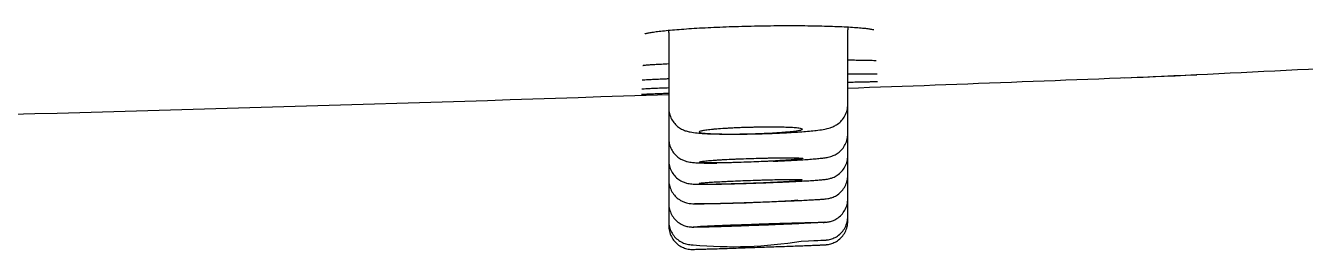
# Model space of a CAD drawing. Header units: millimetres. Extents: x 976 to 9349, y -1578 to 2211.
# Drawn here: x 6060.416 to 6063.13, y 678.285 to 678.76 of the extents above; entities that cross this region are included whole.
import ezdxf

# ---------------------------------------------------------------- set-up
doc = ezdxf.new("R2010")
doc.units = ezdxf.units.MM
doc.layers.add('Wbudowane', color=175, linetype='Continuous')

# ---------------------------------------------------------------- blocks, each defined once
blk = doc.blocks.new('Z$W@#14502')
for p, q in [((48.9848, 161.1065), (48.9848, 160.9467)), ((49.3646, 160.9538), (49.3646, 161.1125)), ((48.9848, 160.9467), (48.9848, 160.8819)), ((49.3646, 160.8917), (49.3646, 160.9538)), ((48.9848, 160.8819), (48.9848, 160.8356)), ((49.3646, 160.8454), (49.3646, 160.8917)), ((48.9848, 160.8356), (48.9848, 160.7936)), ((49.3646, 160.8036), (49.3646, 160.8454)), ((49.3646, 160.7538), (49.3646, 160.8036)), ((48.9848, 160.7936), (48.9848, 160.7438)), ((48.9848, 160.7438), (48.9848, 160.7062)), ((49.3646, 160.716), (49.3646, 160.7538)), ((49.3646, 160.7061), (49.3646, 160.716)), ((48.9848, 160.7062), (48.9848, 160.6962))]:
    blk.add_line(p, q)
for centre, radius, start, end in [((48.8853, 161.1065), 0.0996, 359.994, 2.821), ((49.4642, 161.1125), 0.0996, 176.5901, 180.0062), ((49.4275, 161.1288), 0.018, 240.8245, 243.7612), ((42.5833, 349.2899), 188.4234, 272.062452, 272.287843), ((42.5833, 349.2899), 188.4234, 271.479321, 271.946905), ((49.0411, 163.7564), 3.0129, 269.9718, 274.134), ((49.0463, 161.8279), 1.0847, 269.7737, 271.5701), ((49.1215, 161.5227), 0.8707, 264.4146, 279.5208)]:
    blk.add_arc(centre, radius, start, end)
for points, knots in [([(48.9349, 161.1041), (48.9349, 161.1041), (48.9354, 161.1043), (48.9383, 161.1051), (48.9449, 161.1065), (48.9548, 161.108), (48.9677, 161.1097), (48.9834, 161.1113), (49.0016, 161.1129), (49.0219, 161.1144), (49.0441, 161.1159), (49.068, 161.1172), (49.0931, 161.1183), (49.1194, 161.1193), (49.1463, 161.1201), (49.1735, 161.1207), (49.2008, 161.1211), (49.2279, 161.1213), (49.2543, 161.1213), (49.2798, 161.1211), (49.304, 161.1207), (49.3267, 161.1201), (49.3476, 161.1193), (49.3663, 161.1184), (49.3827, 161.1173), (49.3965, 161.1161), (49.4072, 161.1149), (49.4148, 161.1137), (49.4176, 161.1131), (49.4186, 161.1129)], [0, 0, 0, 0, 0.013058, 0.043011, 0.077652, 0.11476, 0.15297, 0.191675, 0.230666, 0.269801, 0.309037, 0.34823, 0.387567, 0.426823, 0.466114, 0.505398, 0.544651, 0.583901, 0.623171, 0.662414, 0.701543, 0.740763, 0.779859, 0.818841, 0.857631, 0.895969, 0.933541, 0.969321, 1, 1, 1, 1]), ([(48.9301, 161.0368), (48.9301, 161.0368), (48.9312, 161.037), (48.9354, 161.0375), (48.9434, 161.0382), (48.9547, 161.0389), (48.9685, 161.0397), (48.9793, 161.0402), (48.9848, 161.0405)], [0, 0, 0, 0, 0.099906, 0.264334, 0.446027, 0.633968, 0.824175, 1, 1, 1, 1]), ([(49.3646, 161.0483), (49.3695, 161.0483), (49.3801, 161.0483), (49.3945, 161.0481), (49.407, 161.0479), (49.4167, 161.0476), (49.4206, 161.0474), (49.4223, 161.0473)], [0, 0, 0, 0, 0.168422, 0.382179, 0.593792, 0.802307, 1, 1, 1, 1]), ([(49.4223, 161.0473), (49.4224, 161.0473), (49.4226, 161.0472), (49.4228, 161.0472), (49.4231, 161.0472), (49.4234, 161.0472), (49.4236, 161.0472), (49.4238, 161.0471), (49.424, 161.0471), (49.4242, 161.0471), (49.4243, 161.0471), (49.4244, 161.0471), (49.4245, 161.0471), (49.4246, 161.0471), (49.4247, 161.047), (49.4247, 161.047), (49.4247, 161.047), (49.4247, 161.047), (49.4247, 161.047)], [0, 0, 0, 0, 0.046758, 0.123249, 0.198719, 0.272959, 0.34588, 0.417391, 0.487398, 0.555808, 0.622525, 0.687463, 0.750536, 0.811669, 0.870799, 0.927875, 0.982859, 1, 1, 1, 1]), ([(50.8054, 161.0545), (50.6842, 161.047), (50.561, 161.04), (50.3107, 161.0266), (50.1835, 161.0203), (50.0217, 161.0128), (49.987, 161.0112), (49.9524, 161.0096)], [0, 0, 0, 0, 0.4360712, 0.4360712, 0.8792363, 0.8792363, 1, 1, 1, 1]), ([(49.3646, 161.0186), (49.3698, 161.0186), (49.3806, 161.0188), (49.3951, 161.019), (49.4075, 161.019), (49.4174, 161.019), (49.4215, 161.019), (49.4234, 161.0189)], [0, 0, 0, 0, 0.177383, 0.386439, 0.594058, 0.800162, 1, 1, 1, 1]), ([(49.4234, 161.0189), (49.4235, 161.0189), (49.4236, 161.0189), (49.4239, 161.0189), (49.4243, 161.0189), (49.4246, 161.0189), (49.4249, 161.0189), (49.4251, 161.0189), (49.4254, 161.0189), (49.4256, 161.0189), (49.4258, 161.0189), (49.426, 161.0189), (49.4261, 161.0189), (49.4263, 161.0188), (49.4264, 161.0188), (49.4265, 161.0188), (49.4265, 161.0188), (49.4266, 161.0188), (49.4266, 161.0188), (49.4266, 161.0188), (49.4266, 161.0188)], [0, 0, 0, 0, 0.038496, 0.10551, 0.171901, 0.237526, 0.302307, 0.366159, 0.428988, 0.49069, 0.551151, 0.610253, 0.667872, 0.72388, 0.778152, 0.830571, 0.881027, 0.929431, 0.975709, 1, 1, 1, 1]), ([(48.9277, 160.9869), (48.9277, 160.9869), (48.928, 160.987), (48.9301, 160.9872), (48.936, 160.9875), (48.9452, 160.988), (48.9574, 160.9885), (48.9708, 160.9891), (48.9806, 160.9894), (48.9848, 160.9896)], [0, 0, 0, 0, 0.026654, 0.170012, 0.340084, 0.51618, 0.694071, 0.87269, 1, 1, 1, 1]), ([(48.9285, 161.0059), (48.9285, 161.0059), (48.9289, 161.0059), (48.9313, 161.0062), (48.9375, 161.0066), (48.9469, 161.0072), (48.9593, 161.0077), (48.9723, 161.0083), (48.9814, 161.0087), (48.9848, 161.0088)], [0, 0, 0, 0, 0.0380315, 0.1833688, 0.3542031, 0.5320544, 0.7122389, 0.8932961, 1, 1, 1, 1]), ([(49.3646, 161.0013), (49.3699, 161.0014), (49.3808, 161.0016), (49.3954, 161.002), (49.408, 161.0022), (49.4178, 161.0024), (49.422, 161.0024), (49.4239, 161.0024)], [0, 0, 0, 0, 0.178492, 0.388711, 0.597736, 0.80593, 1, 1, 1, 1]), ([(49.4239, 161.0024), (49.424, 161.0024), (49.4242, 161.0024), (49.4245, 161.0024), (49.4249, 161.0024), (49.4252, 161.0024), (49.4255, 161.0024), (49.4258, 161.0024), (49.4261, 161.0024), (49.4263, 161.0024), (49.4266, 161.0024), (49.4268, 161.0024), (49.427, 161.0024), (49.4271, 161.0024), (49.4273, 161.0024), (49.4274, 161.0024), (49.4275, 161.0024), (49.4276, 161.0024), (49.4276, 161.0024), (49.4276, 161.0024), (49.4276, 161.0024), (49.4276, 161.0024), (49.4276, 161.0024)], [0, 0, 0, 0, 0.03442, 0.096249, 0.157662, 0.218564, 0.278897, 0.338596, 0.397581, 0.455762, 0.513036, 0.569286, 0.62438, 0.678174, 0.730514, 0.781237, 0.830183, 0.877194, 0.922128, 0.960455, 0.996803, 1, 1, 1, 1]), ([(48.9268, 160.9755), (48.9268, 160.9755), (48.9271, 160.9755), (48.929, 160.9757), (48.9347, 160.9759), (48.9437, 160.9763), (48.9556, 160.9768), (48.9694, 160.9774), (48.9798, 160.9778), (48.9848, 160.978)], [0, 0, 0, 0, 0.020409, 0.162954, 0.331921, 0.504934, 0.67934, 0.854266, 1, 1, 1, 1]), ([(48.9848, 160.9467), (48.9849, 160.9422), (48.9859, 160.9346), (48.9903, 160.9227), (48.9971, 160.913), (49.0055, 160.9053), (49.0143, 160.9003), (49.0229, 160.897), (49.0328, 160.8948), (49.0437, 160.8934), (49.0588, 160.8922), (49.0746, 160.8915), (49.0918, 160.8911), (49.1104, 160.8908), (49.1303, 160.8908), (49.1511, 160.8911), (49.1723, 160.8915), (49.1936, 160.8921), (49.2145, 160.8929), (49.2347, 160.8939), (49.2538, 160.895), (49.2715, 160.8963), (49.2875, 160.8977), (49.3026, 160.8993), (49.3151, 160.9013), (49.3248, 160.9035), (49.3343, 160.907), (49.3433, 160.912), (49.352, 160.9197), (49.3591, 160.9296), (49.3636, 160.9418), (49.3646, 160.9494), (49.3646, 160.9538)], [0, 0, 0, 0, 0.022898, 0.045594, 0.06817, 0.089935, 0.110208, 0.130766, 0.158536, 0.213258, 0.258386, 0.299487, 0.339291, 0.37852, 0.417477, 0.456177, 0.494891, 0.533549, 0.572287, 0.611127, 0.650219, 0.689741, 0.730083, 0.771898, 0.823096, 0.86453, 0.88758, 0.908407, 0.930775, 0.954215, 0.977662, 1, 1, 1, 1]), ([(49.0496, 160.8956), (49.0497, 160.8961), (49.0505, 160.8965), (49.0528, 160.8972), (49.0537, 160.8975), (49.0558, 160.898), (49.0571, 160.8982), (49.0613, 160.8989), (49.0648, 160.8994), (49.0708, 160.9001), (49.073, 160.9004), (49.0776, 160.9009), (49.0801, 160.9011), (49.0877, 160.9018), (49.0933, 160.9022), (49.1023, 160.9028), (49.1054, 160.903), (49.1118, 160.9034), (49.1182, 160.9037), (49.125, 160.904), (49.1318, 160.9043), (49.1354, 160.9045), (49.146, 160.9049), (49.1531, 160.9051), (49.1638, 160.9053), (49.1674, 160.9054), (49.1745, 160.9056), (49.1781, 160.9056), (49.1886, 160.9057), (49.1954, 160.9058), (49.2053, 160.9058), (49.2086, 160.9057), (49.2149, 160.9057), (49.2179, 160.9056), (49.2267, 160.9055), (49.2322, 160.9053), (49.2423, 160.905), (49.2467, 160.9047), (49.2526, 160.9043), (49.2544, 160.9042), (49.2577, 160.9039), (49.2592, 160.9037), (49.2632, 160.9032), (49.2652, 160.9028), (49.2678, 160.902), (49.2684, 160.9016), (49.2682, 160.9007), (49.2674, 160.9002), (49.2652, 160.8995), (49.2643, 160.8993), (49.2621, 160.8988), (49.2597, 160.8984), (49.2565, 160.8979), (49.2531, 160.8974), (49.2512, 160.8972), (49.2451, 160.8965), (49.2405, 160.896), (49.2329, 160.8954), (49.2302, 160.8952), (49.2246, 160.8947), (49.2217, 160.8945), (49.2127, 160.8939), (49.2064, 160.8936), (49.1964, 160.8931), (49.193, 160.8929), (49.1861, 160.8926), (49.1826, 160.8924), (49.1721, 160.892), (49.165, 160.8918), (49.1542, 160.8915), (49.1506, 160.8915), (49.1435, 160.8913), (49.1364, 160.8912), (49.1295, 160.8911), (49.1227, 160.8911), (49.1193, 160.891), (49.1093, 160.891), (49.1031, 160.8911), (49.0913, 160.8913), (49.0857, 160.8914), (49.0757, 160.8918), (49.0713, 160.892), (49.0654, 160.8924), (49.0636, 160.8925), (49.0603, 160.8928), (49.0588, 160.893), (49.0548, 160.8935), (49.0528, 160.8939), (49.0502, 160.8947), (49.0496, 160.8951), (49.0496, 160.8956)], [0, 0, 0, 0, 0.03125, 0.03125, 0.046875, 0.046875, 0.0625, 0.0625, 0.09375, 0.09375, 0.109375, 0.109375, 0.125, 0.125, 0.15625, 0.15625, 0.171875, 0.171875, 0.1875, 0.203125, 0.203125, 0.21875, 0.21875, 0.25, 0.25, 0.265625, 0.265625, 0.28125, 0.28125, 0.3125, 0.3125, 0.328125, 0.328125, 0.34375, 0.34375, 0.375, 0.375, 0.40625, 0.40625, 0.421875, 0.421875, 0.4375, 0.4375, 0.46875, 0.46875, 0.5, 0.5, 0.53125, 0.53125, 0.546875, 0.546875, 0.5625, 0.578125, 0.578125, 0.59375, 0.59375, 0.625, 0.625, 0.640625, 0.640625, 0.65625, 0.65625, 0.6875, 0.6875, 0.703125, 0.703125, 0.71875, 0.71875, 0.75, 0.75, 0.765625, 0.765625, 0.78125, 0.796875, 0.796875, 0.8125, 0.8125, 0.84375, 0.84375, 0.875, 0.875, 0.90625, 0.90625, 0.921875, 0.921875, 0.9375, 0.9375, 0.96875, 0.96875, 1, 1, 1, 1]), ([(48.9848, 160.8819), (48.9848, 160.878), (48.9856, 160.8713), (48.9891, 160.8606), (48.9948, 160.8513), (49.0021, 160.8435), (49.0101, 160.838), (49.0177, 160.8344), (49.0246, 160.8324), (49.0319, 160.8311), (49.0396, 160.8304), (49.05, 160.8298), (49.0626, 160.8295), (49.0707, 160.8294), (49.0757, 160.8294)], [0, 0, 0, 0, 0.063433, 0.130212, 0.196346, 0.260713, 0.321894, 0.375828, 0.426775, 0.490374, 0.62678, 0.766612, 0.888898, 1, 1, 1, 1]), ([(49.2061, 160.8331), (49.2062, 160.8332), (49.213, 160.8335), (49.2261, 160.8341), (49.2446, 160.8351), (49.2619, 160.8361), (49.2775, 160.8371), (49.2915, 160.8382), (49.3039, 160.8393), (49.3141, 160.8404), (49.321, 160.8415), (49.3283, 160.8432), (49.3359, 160.8461), (49.3446, 160.8511), (49.353, 160.8589), (49.3597, 160.8688), (49.3637, 160.8804), (49.3646, 160.8876), (49.3646, 160.8917)], [0, 0, 0, 0, 0.001985, 0.08348, 0.165036, 0.247062, 0.329505, 0.413085, 0.499488, 0.597634, 0.687994, 0.729171, 0.765637, 0.807715, 0.856112, 0.905571, 0.954641, 1, 1, 1, 1]), ([(48.9848, 160.8356), (48.9849, 160.8312), (48.9858, 160.8238), (48.9902, 160.8119), (48.997, 160.8022), (49.0057, 160.7944), (49.0146, 160.7895), (49.0227, 160.7868), (49.0293, 160.7856), (49.0358, 160.785), (49.0433, 160.7847), (49.0552, 160.7846), (49.0684, 160.7847), (49.0836, 160.7848), (49.1006, 160.7851), (49.1192, 160.7855), (49.1389, 160.7861), (49.1594, 160.7867), (49.1803, 160.7874), (49.2011, 160.7882), (49.2213, 160.789), (49.2407, 160.7899), (49.2587, 160.7908), (49.2751, 160.7917), (49.2895, 160.7925), (49.302, 160.7934), (49.3126, 160.7944), (49.319, 160.7951), (49.3259, 160.7964), (49.3336, 160.7988), (49.3426, 160.8034), (49.3517, 160.8111), (49.359, 160.8212), (49.3636, 160.8333), (49.3646, 160.8409), (49.3646, 160.8454)], [0, 0, 0, 0, 0.021534, 0.043278, 0.064771, 0.085778, 0.105055, 0.120122, 0.13475, 0.157274, 0.207436, 0.248032, 0.286377, 0.323957, 0.361302, 0.398423, 0.435501, 0.472564, 0.509596, 0.546658, 0.583678, 0.620845, 0.65804, 0.695496, 0.733206, 0.771811, 0.81368, 0.858748, 0.877119, 0.892516, 0.911148, 0.933131, 0.955743, 0.978133, 1, 1, 1, 1]), ([(49.0825, 160.8297), (49.0774, 160.8298), (49.0729, 160.8298), (49.0669, 160.83), (49.0651, 160.83), (49.0617, 160.8302), (49.0601, 160.8303), (49.056, 160.8305), (49.054, 160.8307), (49.0519, 160.831), (49.0513, 160.8312), (49.0506, 160.8314), (49.0505, 160.8316), (49.0505, 160.832), (49.0512, 160.8323), (49.0533, 160.8327), (49.0541, 160.8329), (49.0562, 160.8332), (49.0586, 160.8336), (49.0617, 160.8339), (49.065, 160.8343), (49.0669, 160.8344), (49.0729, 160.835), (49.0774, 160.8353), (49.085, 160.8359), (49.0876, 160.836), (49.0932, 160.8364), (49.0961, 160.8366), (49.105, 160.8371), (49.1112, 160.8374), (49.1212, 160.8379), (49.1246, 160.838), (49.1314, 160.8383), (49.1349, 160.8385), (49.1454, 160.8389), (49.1525, 160.8391), (49.1669, 160.8396), (49.174, 160.8398), (49.1845, 160.84), (49.188, 160.8401), (49.1948, 160.8402), (49.1983, 160.8403), (49.2082, 160.8404), (49.2145, 160.8405), (49.2264, 160.8406), (49.232, 160.8406), (49.2371, 160.8405)], [0, 0, 0, 0, 0.0625, 0.0625, 0.09375, 0.09375, 0.125, 0.125, 0.1875, 0.1875, 0.21875, 0.21875, 0.25, 0.25, 0.3125, 0.3125, 0.34375, 0.34375, 0.375, 0.40625, 0.40625, 0.4375, 0.4375, 0.5, 0.5, 0.53125, 0.53125, 0.5625, 0.5625, 0.625, 0.625, 0.65625, 0.65625, 0.6875, 0.6875, 0.75, 0.75, 0.8125, 0.8125, 0.84375, 0.84375, 0.875, 0.875, 0.9375, 0.9375, 1, 1, 1, 1]), ([(49.2371, 160.8405), (49.2422, 160.8406), (49.2468, 160.8406), (49.2527, 160.8405), (49.2545, 160.8405), (49.2579, 160.8404), (49.2595, 160.8404), (49.2636, 160.8402), (49.2657, 160.8401), (49.2677, 160.8399), (49.2683, 160.8398), (49.269, 160.8396), (49.2692, 160.8395), (49.2691, 160.8391), (49.2685, 160.8389), (49.2664, 160.8385), (49.2655, 160.8383), (49.2634, 160.838), (49.261, 160.8377), (49.2579, 160.8374), (49.2546, 160.8371), (49.2527, 160.8369), (49.2467, 160.8364), (49.2422, 160.8361), (49.2346, 160.8355), (49.232, 160.8353), (49.2264, 160.835), (49.2235, 160.8348), (49.2146, 160.8343), (49.2084, 160.8339), (49.1984, 160.8334), (49.195, 160.8332), (49.1882, 160.8329), (49.1847, 160.8327), (49.1742, 160.8323), (49.1671, 160.832), (49.1527, 160.8314), (49.1456, 160.8312), (49.1351, 160.8308), (49.1316, 160.8307), (49.1248, 160.8305), (49.1214, 160.8304), (49.1114, 160.8302), (49.1051, 160.83), (49.0932, 160.8298), (49.0876, 160.8298), (49.0825, 160.8297)], [0, 0, 0, 0, 0.0625, 0.0625, 0.09375, 0.09375, 0.125, 0.125, 0.1875, 0.1875, 0.21875, 0.21875, 0.25, 0.25, 0.3125, 0.3125, 0.34375, 0.34375, 0.375, 0.40625, 0.40625, 0.4375, 0.4375, 0.5, 0.5, 0.53125, 0.53125, 0.5625, 0.5625, 0.625, 0.625, 0.65625, 0.65625, 0.6875, 0.6875, 0.75, 0.75, 0.8125, 0.8125, 0.84375, 0.84375, 0.875, 0.875, 0.9375, 0.9375, 1, 1, 1, 1]), ([(49.1793, 160.7468), (49.1864, 160.747), (49.1986, 160.7475), (49.2188, 160.7483), (49.2374, 160.7491), (49.2553, 160.7498), (49.2714, 160.7506), (49.2858, 160.7513), (49.298, 160.752), (49.3085, 160.7527), (49.3157, 160.7533), (49.3202, 160.7538), (49.3263, 160.7548), (49.3343, 160.7573), (49.3434, 160.7622), (49.3524, 160.7702), (49.3594, 160.7803), (49.3637, 160.7921), (49.3646, 160.7994), (49.3646, 160.8036)], [0, 0, 0, 0, 0.069733, 0.142336, 0.214932, 0.287549, 0.360502, 0.433718, 0.50771, 0.583785, 0.674527, 0.731184, 0.758223, 0.786731, 0.82593, 0.870269, 0.914669, 0.958536, 1, 1, 1, 1]), ([(48.9848, 160.7936), (48.9848, 160.7894), (48.9858, 160.7822), (48.9897, 160.7708), (48.9963, 160.7611), (49.0046, 160.7531), (49.0138, 160.7479), (49.022, 160.745), (49.0287, 160.7438), (49.0343, 160.7433), (49.039, 160.7432), (49.047, 160.7432), (49.0537, 160.7432), (49.0569, 160.7433)], [0, 0, 0, 0, 0.079489, 0.162329, 0.244282, 0.32491, 0.401717, 0.464576, 0.512443, 0.568547, 0.715427, 0.877841, 1, 1, 1, 1]), ([(49.1584, 160.7921), (49.1656, 160.7923), (49.1727, 160.7926), (49.1832, 160.7929), (49.1866, 160.793), (49.1935, 160.7932), (49.1969, 160.7933), (49.2069, 160.7935), (49.2132, 160.7937), (49.2221, 160.7939), (49.225, 160.7939), (49.2306, 160.794), (49.2332, 160.794), (49.2408, 160.7941), (49.2454, 160.7941), (49.2514, 160.7942), (49.2533, 160.7941), (49.2567, 160.7941), (49.2597, 160.7941), (49.2621, 160.794), (49.2642, 160.7939), (49.2651, 160.7939), (49.2673, 160.7937), (49.268, 160.7936), (49.268, 160.7933), (49.2678, 160.7932), (49.2672, 160.793), (49.2666, 160.7929), (49.2646, 160.7926), (49.2625, 160.7924), (49.2584, 160.792), (49.2569, 160.7919), (49.2535, 160.7916), (49.2517, 160.7915), (49.2458, 160.7911), (49.2413, 160.7908), (49.2311, 160.7902), (49.2256, 160.7899), (49.2167, 160.7894), (49.2137, 160.7893), (49.2074, 160.789), (49.2041, 160.7888), (49.1942, 160.7884), (49.1874, 160.7881), (49.1734, 160.7876), (49.1661, 160.7873), (49.1519, 160.7868), (49.1448, 160.7866), (49.1342, 160.7862), (49.1307, 160.7861), (49.1238, 160.7859), (49.1171, 160.7858), (49.1106, 160.7856), (49.1043, 160.7855), (49.1012, 160.7854), (49.0922, 160.7852), (49.0867, 160.7851), (49.0791, 160.785), (49.0767, 160.785), (49.0721, 160.785), (49.0699, 160.785), (49.0639, 160.785), (49.0606, 160.785), (49.0564, 160.7851), (49.0552, 160.7851), (49.0531, 160.7852), (49.0522, 160.7853), (49.0501, 160.7854), (49.0493, 160.7856), (49.0493, 160.7858), (49.0495, 160.7859), (49.0501, 160.7861), (49.0512, 160.7863), (49.0529, 160.7865), (49.0549, 160.7868), (49.0561, 160.7869), (49.0602, 160.7872), (49.0636, 160.7875), (49.0715, 160.7881), (49.0761, 160.7884), (49.0861, 160.7889), (49.0916, 160.7892), (49.1005, 160.7897), (49.1036, 160.7898), (49.1099, 160.7901), (49.1132, 160.7903), (49.123, 160.7907), (49.1299, 160.791), (49.144, 160.7916), (49.1511, 160.7918), (49.1584, 160.7921)], [0, 0, 0, 0, 0.03125, 0.03125, 0.046875, 0.046875, 0.0625, 0.0625, 0.09375, 0.09375, 0.109375, 0.109375, 0.125, 0.125, 0.15625, 0.15625, 0.171875, 0.171875, 0.1875, 0.203125, 0.203125, 0.21875, 0.21875, 0.25, 0.25, 0.265625, 0.265625, 0.28125, 0.28125, 0.3125, 0.3125, 0.328125, 0.328125, 0.34375, 0.34375, 0.375, 0.375, 0.40625, 0.40625, 0.421875, 0.421875, 0.4375, 0.4375, 0.46875, 0.46875, 0.5, 0.5, 0.53125, 0.53125, 0.546875, 0.546875, 0.5625, 0.578125, 0.578125, 0.59375, 0.59375, 0.625, 0.625, 0.640625, 0.640625, 0.65625, 0.65625, 0.6875, 0.6875, 0.703125, 0.703125, 0.71875, 0.71875, 0.75, 0.75, 0.765625, 0.765625, 0.78125, 0.796875, 0.796875, 0.8125, 0.8125, 0.84375, 0.84375, 0.875, 0.875, 0.90625, 0.90625, 0.921875, 0.921875, 0.9375, 0.9375, 0.96875, 0.96875, 1, 1, 1, 1]), ([(48.9848, 160.7438), (48.9849, 160.7394), (48.9858, 160.7319), (48.9903, 160.72), (48.9973, 160.7102), (49.0062, 160.7022), (49.0159, 160.6972), (49.0244, 160.6947), (49.031, 160.6939), (49.035, 160.6937), (49.0368, 160.6937), (49.0383, 160.6937)], [0, 0, 0, 0, 0.123426, 0.246824, 0.368845, 0.488939, 0.604436, 0.697213, 0.758369, 0.829866, 1, 1, 1, 1]), ([(49.0598, 160.7433), (49.0634, 160.7434), (49.0716, 160.7435), (49.086, 160.7439), (49.1025, 160.7443), (49.1208, 160.7448), (49.1396, 160.7454), (49.16, 160.7461), (49.1721, 160.7465), (49.1793, 160.7468)], [0, 0, 0, 0, 0.134434, 0.280527, 0.425836, 0.570746, 0.715718, 0.860505, 1, 1, 1, 1]), ([(49.3127, 160.7035), (49.3142, 160.7036), (49.3167, 160.7037), (49.3191, 160.7039), (49.3248, 160.7047), (49.333, 160.707), (49.3421, 160.7115), (49.3515, 160.7194), (49.3589, 160.7294), (49.3636, 160.7417), (49.3646, 160.7493), (49.3646, 160.7538)], [0, 0, 0, 0, 0.141122, 0.272074, 0.332764, 0.409365, 0.514668, 0.63402, 0.757989, 0.880258, 1, 1, 1, 1]), ([(49.2655, 160.664), (49.3129, 160.6658), (49.3119, 160.6658), (49.3177, 160.6661), (49.3181, 160.6661), (49.3189, 160.6662), (49.3253, 160.667), (49.3335, 160.6694), (49.3432, 160.6744), (49.3523, 160.6825), (49.3594, 160.6926), (49.3637, 160.7044), (49.3646, 160.7118), (49.3646, 160.716)], [0, 0, 0, 0, 0.841809, 0.841809, 0.841809, 0.853459, 0.862925, 0.881339, 0.903781, 0.927898, 0.952611, 0.976993, 1, 1, 1, 1]), ([(48.9848, 160.7062), (48.9848, 160.7018), (48.9858, 160.6945), (48.99, 160.6827), (48.997, 160.6729), (49.0057, 160.6649), (49.016, 160.6595), (49.0247, 160.6569), (49.0322, 160.6562), (49.0353, 160.6562), (49.0362, 160.6562), (49.0367, 160.6562)], [0, 0, 0, 0, 0.131598, 0.267094, 0.401103, 0.533165, 0.662034, 0.779251, 0.845162, 0.894582, 1, 1, 1, 1]), ([(48.9848, 160.6962), (48.9848, 160.692), (48.9858, 160.6847), (48.9899, 160.673), (48.9967, 160.6633), (49.0053, 160.6552), (49.0155, 160.6498), (49.0241, 160.6471), (49.0317, 160.6463), (49.036, 160.6462), (49.0371, 160.6463), (49.0418, 160.6464), (49.0495, 160.6466), (49.0599, 160.6469), (49.0726, 160.6473), (49.0875, 160.6478), (49.1044, 160.6483), (49.1226, 160.649), (49.1422, 160.6496), (49.1621, 160.6503), (49.1831, 160.6511), (49.1954, 160.6515), (49.2026, 160.6517)], [0, 0, 0, 0, 0.03655, 0.074206, 0.111456, 0.148177, 0.184049, 0.217104, 0.236524, 0.24985, 0.290154, 0.361338, 0.426206, 0.490423, 0.554356, 0.618188, 0.682178, 0.746019, 0.80979, 0.873644, 0.937468, 1, 1, 1, 1]), ([(49.1604, 160.6992), (49.1513, 160.6989), (49.1333, 160.6982), (49.108, 160.6973), (49.0852, 160.6964), (49.0661, 160.6955), (49.0511, 160.6948), (49.0411, 160.6943), (49.0361, 160.6939), (49.0366, 160.6937), (49.0424, 160.6937), (49.0535, 160.6939), (49.0691, 160.6943), (49.089, 160.6948), (49.1122, 160.6956), (49.1378, 160.6964), (49.165, 160.6973), (49.1926, 160.6983), (49.2196, 160.6994), (49.2449, 160.7004), (49.2677, 160.7013), (49.2868, 160.7021), (49.3019, 160.7029), (49.3119, 160.7034), (49.3169, 160.7038), (49.3164, 160.7039), (49.3106, 160.7039), (49.2996, 160.7037), (49.2839, 160.7033), (49.264, 160.7027), (49.2409, 160.702), (49.2152, 160.7011), (49.188, 160.7002), (49.1695, 160.6996), (49.1604, 160.6992)], [0, 0, 0, 0, 0.031268, 0.062569, 0.093796, 0.125083, 0.156311, 0.187597, 0.218796, 0.250055, 0.281237, 0.312485, 0.34366, 0.374914, 0.406098, 0.437368, 0.468581, 0.499875, 0.531106, 0.562407, 0.593659, 0.624971, 0.656174, 0.687434, 0.718664, 0.749954, 0.781173, 0.812461, 0.843647, 0.874914, 0.906085, 0.937343, 0.96865, 1, 1, 1, 1]), ([(49.166, 160.6991), (49.1732, 160.6994), (49.1802, 160.6996), (49.1904, 160.7), (49.1938, 160.7001), (49.2004, 160.7003), (49.2037, 160.7004), (49.2131, 160.7007), (49.219, 160.7009), (49.2273, 160.7011), (49.23, 160.7012), (49.2351, 160.7014), (49.2374, 160.7014), (49.2442, 160.7016), (49.2482, 160.7017), (49.2532, 160.7018), (49.2548, 160.7019), (49.2575, 160.7019), (49.2599, 160.7019), (49.2616, 160.702), (49.2629, 160.702), (49.2635, 160.7019), (49.2645, 160.7019), (49.2645, 160.7019), (49.2634, 160.7017), (49.2628, 160.7017), (49.2614, 160.7016), (49.2605, 160.7015), (49.2574, 160.7014), (49.2546, 160.7012), (49.2495, 160.701), (49.2477, 160.7009), (49.2437, 160.7007), (49.2415, 160.7006), (49.2347, 160.7003), (49.2297, 160.7001), (49.2185, 160.6996), (49.2125, 160.6993), (49.2031, 160.699), (49.1999, 160.6988), (49.1932, 160.6986), (49.1898, 160.6984), (49.1795, 160.698), (49.1725, 160.6978), (49.1583, 160.6973), (49.151, 160.697), (49.1368, 160.6965), (49.1299, 160.6963), (49.1195, 160.6959), (49.1161, 160.6958), (49.1095, 160.6956), (49.1031, 160.6954), (49.097, 160.6952), (49.0911, 160.695), (49.0882, 160.6949), (49.0798, 160.6947), (49.0748, 160.6946), (49.068, 160.6944), (49.0659, 160.6943), (49.0619, 160.6942), (49.0601, 160.6942), (49.055, 160.6941), (49.0523, 160.694), (49.0492, 160.694), (49.0484, 160.694), (49.047, 160.694), (49.0465, 160.694), (49.0454, 160.6941), (49.0454, 160.6941), (49.0465, 160.6942), (49.0471, 160.6943), (49.0485, 160.6944), (49.0502, 160.6945), (49.0527, 160.6946), (49.0554, 160.6948), (49.057, 160.6949), (49.0621, 160.6951), (49.066, 160.6953), (49.0751, 160.6957), (49.0803, 160.6959), (49.0913, 160.6964), (49.0973, 160.6966), (49.1068, 160.697), (49.1101, 160.6971), (49.1167, 160.6974), (49.12, 160.6975), (49.1303, 160.6979), (49.1373, 160.6981), (49.1517, 160.6986), (49.1588, 160.6989), (49.166, 160.6991)], [0, 0, 0, 0, 0.03125, 0.03125, 0.046875, 0.046875, 0.0625, 0.0625, 0.09375, 0.09375, 0.109375, 0.109375, 0.125, 0.125, 0.15625, 0.15625, 0.171875, 0.171875, 0.1875, 0.203125, 0.203125, 0.21875, 0.21875, 0.25, 0.25, 0.265625, 0.265625, 0.28125, 0.28125, 0.3125, 0.3125, 0.328125, 0.328125, 0.34375, 0.34375, 0.375, 0.375, 0.40625, 0.40625, 0.421875, 0.421875, 0.4375, 0.4375, 0.46875, 0.46875, 0.5, 0.5, 0.53125, 0.53125, 0.546875, 0.546875, 0.5625, 0.578125, 0.578125, 0.59375, 0.59375, 0.625, 0.625, 0.640625, 0.640625, 0.65625, 0.65625, 0.6875, 0.6875, 0.703125, 0.703125, 0.71875, 0.71875, 0.75, 0.75, 0.765625, 0.765625, 0.78125, 0.796875, 0.796875, 0.8125, 0.8125, 0.84375, 0.84375, 0.875, 0.875, 0.90625, 0.90625, 0.921875, 0.921875, 0.9375, 0.9375, 0.96875, 0.96875, 1, 1, 1, 1]), ([(49.2026, 160.6517), (49.2095, 160.652), (49.2212, 160.6524), (49.2403, 160.6531), (49.2574, 160.6537), (49.2733, 160.6543), (49.287, 160.6549), (49.2985, 160.6553), (49.3074, 160.6557), (49.314, 160.656), (49.3164, 160.6561), (49.3189, 160.6562), (49.3253, 160.6571), (49.3335, 160.6594), (49.3432, 160.6645), (49.3523, 160.6726), (49.3594, 160.6826), (49.3637, 160.6945), (49.3646, 160.7018), (49.3646, 160.7061)], [0, 0, 0, 0, 0.072568, 0.149417, 0.226392, 0.303241, 0.380279, 0.457333, 0.534812, 0.61399, 0.697192, 0.719494, 0.737614, 0.772862, 0.815819, 0.861984, 0.90929, 0.955962, 1, 1, 1, 1])]:
    blk.add_open_spline(points, degree=3, knots=knots)
blk.add_open_spline([(49.076, 160.8294), (49.0797, 160.8294), (49.0831, 160.8294), (49.0866, 160.8295)], degree=3)

msp = doc.modelspace()

# ---------------------------------------------------------------- block references
at = {"layer": 'Wbudowane'}
msp.add_blockref('Z$W@#14502', (6012.7951, 517.6389), dxfattribs=at)

doc.saveas('drawing.dxf')
